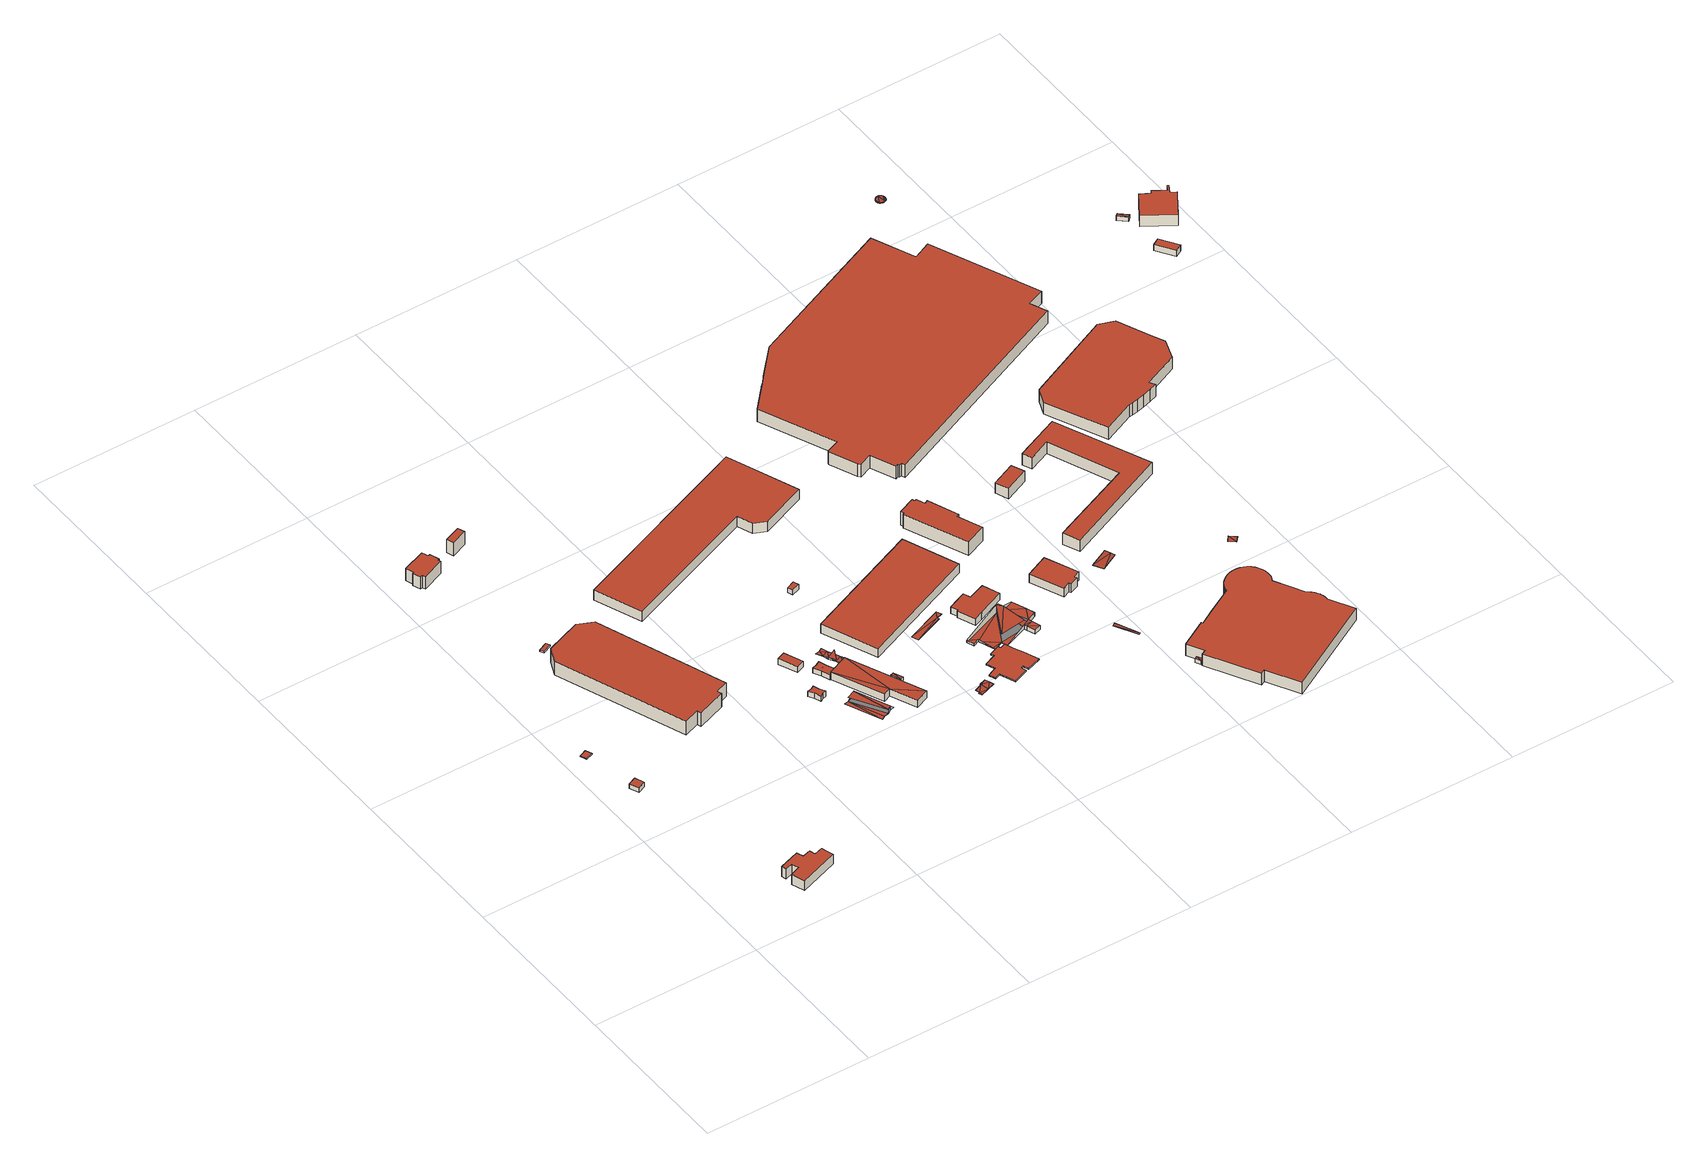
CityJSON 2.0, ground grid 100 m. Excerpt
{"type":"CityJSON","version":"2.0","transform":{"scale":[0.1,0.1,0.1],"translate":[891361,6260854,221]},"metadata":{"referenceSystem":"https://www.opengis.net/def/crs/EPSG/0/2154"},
"CityObjects":{
"building1":{"type":"Building","attributes":{"class":"Building"},"children":["building1-1"]},
"building1-1":{"type":"BuildingPart","parents":["building1"],"geometry":[{"type":"Solid","lod":"2.2","boundaries":[[[[0,1,2,3]],[[4,5,6,7]],[[7,6,2,3]],[[6,5,1,2]],[[5,4,0,1]],[[4,7,3,0]]]],"semantics":{"surfaces":[{"type":"GroundSurface"},{"type":"RoofSurface"},{"type":"WallSurface","on_footprint_edge":true}],"values":[[0,1,2,2,2,2]]}}]},
"building2":{"type":"Building","attributes":{"class":"Building"},"children":["building2-1"]},
"building2-1":{"type":"BuildingPart","parents":["building2"],"geometry":[{"type":"Solid","lod":"2.2","boundaries":[[[[8,9,10,11,12]],[[13,14,15,16,17]],[[17,16,11,12]],[[16,15,10,11]],[[15,14,9,10]],[[14,13,8,9]],[[13,17,12,8]]]],"semantics":{"surfaces":[{"type":"GroundSurface"},{"type":"RoofSurface"},{"type":"WallSurface","on_footprint_edge":true}],"values":[[0,1,2,2,2,2,2]]}}]},
"building3":{"type":"Building","attributes":{"class":"Building"},"children":["building3-1"]},
"building3-1":{"type":"BuildingPart","parents":["building3"],"geometry":[{"type":"Solid","lod":"2.2","boundaries":[[[[18,19,20,21,22,23,24,25,26,27,28,29,30]],[[31,32,33,34,35,36,37,38,39,40,41,42,43]],[[43,42,29,30]],[[42,41,28,29]],[[41,40,27,28]],[[40,39,26,27]],[[39,38,25,26]],[[38,37,24,25]],[[37,36,23,24]],[[36,35,22,23]],[[35,34,21,22]],[[34,33,20,21]],[[33,32,19,20]],[[32,31,18,19]],[[31,43,30,18]]]],"semantics":{"surfaces":[{"type":"GroundSurface"},{"type":"RoofSurface"},{"type":"WallSurface","on_footprint_edge":true}],"values":[[0,1,2,2,2,2,2,2,2,2,2,2,2,2,2]]}}]},
"building4":{"type":"Building","attributes":{"class":"Building"},"children":["building4-1"]},
"building4-1":{"type":"BuildingPart","parents":["building4"],"geometry":[{"type":"Solid","lod":"2.2","boundaries":[[[[44,45,46,47,48,49,50,51,52,53,54,55]],[[56,57,58,59,60,61,62,63,64,65,66,67]],[[67,66,54,55]],[[66,65,53,54]],[[65,64,52,53]],[[64,63,51,52]],[[63,62,50,51]],[[62,61,49,50]],[[61,60,48,49]],[[60,59,47,48]],[[59,58,46,47]],[[58,57,45,46]],[[57,56,44,45]],[[56,67,55,44]]]],"semantics":{"surfaces":[{"type":"GroundSurface"},{"type":"RoofSurface"},{"type":"WallSurface","on_footprint_edge":true}],"values":[[0,1,2,2,2,2,2,2,2,2,2,2,2,2]]}}]},
"building5":{"type":"Building","attributes":{"class":"Building"},"children":["building5-1"]},
"building5-1":{"type":"BuildingPart","parents":["building5"],"geometry":[{"type":"Solid","lod":"2.2","boundaries":[[[[68,69,70,71]],[[72,73,74,75]],[[75,74,70,71]],[[74,73,69,70]],[[73,72,68,69]],[[72,75,71,68]]]],"semantics":{"surfaces":[{"type":"GroundSurface"},{"type":"RoofSurface"},{"type":"WallSurface","on_footprint_edge":true}],"values":[[0,1,2,2,2,2]]}}]},
"building6":{"type":"Building","attributes":{"class":"Building"},"children":["building6-1"]},
"building6-1":{"type":"BuildingPart","parents":["building6"],"geometry":[{"type":"Solid","lod":"2.2","boundaries":[[[[76,77,78,79,80,81,82,83,84,85]],[[86,87,88,89,90,91,92,93,94,95]],[[95,94,84,85]],[[94,93,83,84]],[[93,92,82,83]],[[92,91,81,82]],[[91,90,80,81]],[[90,89,79,80]],[[89,88,78,79]],[[88,87,77,78]],[[87,86,76,77]],[[86,95,85,76]]]],"semantics":{"surfaces":[{"type":"GroundSurface"},{"type":"RoofSurface"},{"type":"WallSurface","on_footprint_edge":true}],"values":[[0,1,2,2,2,2,2,2,2,2,2,2]]}}]},
"building7":{"type":"Building","attributes":{"class":"Building"},"children":["building7-1"]},
"building7-1":{"type":"BuildingPart","parents":["building7"],"geometry":[{"type":"Solid","lod":"2.2","boundaries":[[[[96,97,98,99]],[[100,101,102,103]],[[103,102,98,99]],[[102,101,97,98]],[[101,100,96,97]],[[100,103,99,96]]]],"semantics":{"surfaces":[{"type":"GroundSurface"},{"type":"RoofSurface"},{"type":"WallSurface","on_footprint_edge":true}],"values":[[0,1,2,2,2,2]]}}]},
"building8":{"type":"Building","attributes":{"class":"Building"},"children":["building8-1"]},
"building8-1":{"type":"BuildingPart","parents":["building8"],"geometry":[{"type":"Solid","lod":"2.2","boundaries":[[[[104,105,106,107,108,109,110,111]],[[112,113,114,115,116,117,118,119]],[[119,118,110,111]],[[118,117,109,110]],[[117,116,108,109]],[[116,115,107,108]],[[115,114,106,107]],[[114,113,105,106]],[[113,112,104,105]],[[112,119,111,104]]]],"semantics":{"surfaces":[{"type":"GroundSurface"},{"type":"RoofSurface"},{"type":"WallSurface","on_footprint_edge":true}],"values":[[0,1,2,2,2,2,2,2,2,2]]}}]},
"building9":{"type":"Building","attributes":{"class":"Building"},"children":["building9-1"]},
"building9-1":{"type":"BuildingPart","parents":["building9"],"geometry":[{"type":"Solid","lod":"2.2","boundaries":[[[[120,121,122,123]],[[124,125,126,127]],[[127,126,122,123]],[[126,125,121,122]],[[125,124,120,121]],[[124,127,123,120]]]],"semantics":{"surfaces":[{"type":"GroundSurface"},{"type":"RoofSurface"},{"type":"WallSurface","on_footprint_edge":true}],"values":[[0,1,2,2,2,2]]}}]},
"building10":{"type":"Building","attributes":{"class":"Building"},"children":["building10-1"]},
"building10-1":{"type":"BuildingPart","parents":["building10"],"geometry":[{"type":"MultiSurface","lod":"2.2","boundaries":[[[128,129,130]],[[131,129,128]],[[132,130,129]],[[133,134,135]],[[136,129,137]],[[138,139,140]],[[141,137,142]],[[137,141,143]],[[144,145,146,147,148,149,150,151,152,153]],[[141,138,152,153]],[[138,131,151,152]],[[131,128,150,151]],[[128,130,149,150]],[[130,132,148,149]],[[132,129,147,148]],[[129,136,146,147]],[[136,137,145,146]],[[137,143,144,145]],[[143,141,153,144]]],"semantics":{"surfaces":[{"type":"RoofSurface","rf_azimuth":186.91,"rf_slope":0.127},{"type":"RoofSurface","rf_azimuth":208.24,"rf_slope":0.174},{"type":"RoofSurface","rf_azimuth":188.81,"rf_slope":0.148},{"type":"GroundSurface"},{"type":"WallSurface","on_footprint_edge":true}],"values":[0,0,0,1,0,2,0,0,3,4,4,4,4,4,4,4,4,4,4]}}]},
"building11":{"type":"Building","attributes":{"class":"Building"},"children":["building11-1"]},
"building11-1":{"type":"BuildingPart","parents":["building11"],"geometry":[{"type":"MultiSurface","lod":"2.2","boundaries":[[[154,155,156,157,158,159,158,160,161,162]],[[163,164,165,166,167,168,167,169,170,171]],[[171,170,161,162]],[[170,169,160,161]],[[169,167,158,160]],[[167,168,159,158]],[[167,166,157,158]],[[166,165,156,157]],[[165,164,155,156]],[[164,163,154,155]],[[163,171,162,154]]],"semantics":{"surfaces":[{"type":"GroundSurface"},{"type":"RoofSurface"},{"type":"WallSurface","on_footprint_edge":true}],"values":[0,1,2,2,2,2,2,2,2,2,2]}}]},
"building12":{"type":"Building","attributes":{"class":"Building"},"children":["building12-1"]},
"building12-1":{"type":"BuildingPart","parents":["building12"],"geometry":[{"type":"Solid","lod":"2.2","boundaries":[[[[172,173,174]],[[175,176,172]],[[175,172,177]],[[174,177,172]],[[178,162,179,180,181,182]],[[174,173,181,182]],[[173,172,180,181]],[[172,176,179,180]],[[176,175,162,179]],[[175,177,178,162]],[[177,174,182,178]]]],"semantics":{"surfaces":[{"type":"RoofSurface","rf_azimuth":22.88,"rf_slope":1.74},{"type":"GroundSurface"},{"type":"WallSurface","on_footprint_edge":true}],"values":[[0,0,0,0,1,2,2,2,2,2,2]]}}]},
"building13":{"type":"Building","attributes":{"class":"Building"},"children":["building13-1"]},
"building13-1":{"type":"BuildingPart","parents":["building13"],"geometry":[{"type":"MultiSurface","lod":"2.2","boundaries":[[[183,184,185]],[[186,183,187]],[[185,187,183]],[[188,187,185]],[[189,190,191]],[[192,193,194]],[[195,192,196]],[[197,196,194]],[[192,194,196]],[[188,194,193]],[[198,199,200,201,202,203,204,205,206,207,208,209]],[[188,185,208,209]],[[185,184,207,208]],[[184,183,206,207]],[[183,186,205,206]],[[186,187,204,205]],[[187,191,203,204]],[[191,192,202,203]],[[192,195,201,202]],[[195,196,200,201]],[[196,197,199,200]],[[197,194,198,199]],[[194,188,209,198]]],"semantics":{"surfaces":[{"type":"RoofSurface","rf_azimuth":199.41,"rf_slope":1.35},{"type":"RoofSurface","rf_azimuth":206.64,"rf_slope":18.1},{"type":"GroundSurface"},{"type":"WallSurface","on_footprint_edge":true}],"values":[0,0,0,0,1,0,0,0,0,0,2,3,3,3,3,3,3,3,3,3,3,3,3]}}]},
"building14":{"type":"Building","attributes":{"class":"Building"},"children":["building14-1"]},
"building14-1":{"type":"BuildingPart","parents":["building14"],"geometry":[{"type":"Solid","lod":"2.2","boundaries":[[[[210,211,212]],[[213,210,212]],[[214,215,216,217]],[[212,211,216,217]],[[211,210,215,216]],[[210,213,214,215]],[[213,212,217,214]]]],"semantics":{"surfaces":[{"type":"RoofSurface","rf_azimuth":23.73,"rf_slope":4.4},{"type":"GroundSurface"},{"type":"WallSurface","on_footprint_edge":true}],"values":[[0,0,1,2,2,2,2]]}}]},
"building15":{"type":"Building","attributes":{"class":"Building"},"children":["building15-1"]},
"building15-1":{"type":"BuildingPart","parents":["building15"],"geometry":[{"type":"Solid","lod":"2.2","boundaries":[[[[218,219,220,221,222,223,224]],[[225,226,227,228,229,230,231]],[[231,230,223,224]],[[230,229,222,223]],[[229,228,221,222]],[[228,227,220,221]],[[227,226,219,220]],[[226,225,218,219]],[[225,231,224,218]]]],"semantics":{"surfaces":[{"type":"GroundSurface"},{"type":"RoofSurface"},{"type":"WallSurface","on_footprint_edge":true}],"values":[[0,1,2,2,2,2,2,2,2]]}}]},
"building16":{"type":"Building","attributes":{"class":"Building"},"children":["building16-1"]},
"building16-1":{"type":"BuildingPart","parents":["building16"],"geometry":[{"type":"Solid","lod":"2.2","boundaries":[[[[232,233,234,235]],[[236,237,238,239]],[[239,238,234,235]],[[238,237,233,234]],[[237,236,232,233]],[[236,239,235,232]]]],"semantics":{"surfaces":[{"type":"GroundSurface"},{"type":"RoofSurface"},{"type":"WallSurface","on_footprint_edge":true}],"values":[[0,1,2,2,2,2]]}}]},
"building17":{"type":"Building","attributes":{"class":"Building"},"children":["building17-1"]},
"building17-1":{"type":"BuildingPart","parents":["building17"],"geometry":[{"type":"Solid","lod":"2.2","boundaries":[[[[240,241,242]],[[243,240,242]],[[244,243,245]],[[242,245,243]],[[245,242,246]],[[247,248,246]],[[245,246,248]],[[249,246,242]],[[250,251,252,253,254,255,256,257,258,259]],[[249,242,258,259]],[[242,241,257,258]],[[241,240,256,257]],[[240,243,255,256]],[[243,244,254,255]],[[244,245,253,254]],[[245,248,252,253]],[[248,247,251,252]],[[247,246,250,251]],[[246,249,259,250]]]],"semantics":{"surfaces":[{"type":"RoofSurface","rf_azimuth":281.44,"rf_slope":2.01},{"type":"GroundSurface"},{"type":"WallSurface","on_footprint_edge":true}],"values":[[0,0,0,0,0,0,0,0,1,2,2,2,2,2,2,2,2,2,2]]}}]},
"building18":{"type":"Building","attributes":{"class":"Building"},"children":["building18-1"]},
"building18-1":{"type":"BuildingPart","parents":["building18"],"geometry":[{"type":"Solid","lod":"2.2","boundaries":[[[[260,261,262]],[[263,264,260]],[[263,260,265]],[[262,265,260]],[[266,263,267,268,269,270]],[[262,261,269,270]],[[261,260,268,269]],[[260,264,267,268]],[[264,263,267]],[[265,266,263]],[[265,262,270,266]]]],"semantics":{"surfaces":[{"type":"RoofSurface","rf_azimuth":265.64,"rf_slope":1.65},{"type":"GroundSurface"},{"type":"WallSurface","on_footprint_edge":true}],"values":[[0,0,0,0,1,2,2,2,2,2,2]]}}]},
"building19":{"type":"Building","attributes":{"class":"Building"},"children":["building19-1"]},
"building19-1":{"type":"BuildingPart","parents":["building19"],"geometry":[{"type":"Solid","lod":"2.2","boundaries":[[[[271,272,273,274]],[[275,276,277,278]],[[278,277,273,274]],[[277,276,272,273]],[[276,275,271,272]],[[275,278,274,271]]]],"semantics":{"surfaces":[{"type":"GroundSurface"},{"type":"RoofSurface"},{"type":"WallSurface","on_footprint_edge":true}],"values":[[0,1,2,2,2,2]]}}]},
"building20":{"type":"Building","attributes":{"class":"Building"},"children":["building20-1"]},
"building20-1":{"type":"BuildingPart","parents":["building20"],"geometry":[{"type":"Solid","lod":"2.2","boundaries":[[[[279,280,281,282,283,284,285,286,287,288,289,290,291,292,293,294,295,296,297,298]],[[299,300,301,302,303,304,305,306,307,308,309,310,311,312,313,314,315,316,317,318]],[[318,317,297,298]],[[317,316,296,297]],[[316,315,295,296]],[[315,314,294,295]],[[314,313,293,294]],[[313,312,292,293]],[[312,311,291,292]],[[311,310,290,291]],[[310,309,289,290]],[[309,308,288,289]],[[308,307,287,288]],[[307,306,286,287]],[[306,305,285,286]],[[305,304,284,285]],[[304,303,283,284]],[[303,302,282,283]],[[302,301,281,282]],[[301,300,280,281]],[[300,299,279,280]],[[299,318,298,279]]]],"semantics":{"surfaces":[{"type":"GroundSurface"},{"type":"RoofSurface"},{"type":"WallSurface","on_footprint_edge":true}],"values":[[0,1,2,2,2,2,2,2,2,2,2,2,2,2,2,2,2,2,2,2,2,2]]}}]},
"building21":{"type":"Building","attributes":{"class":"Building"},"children":["building21-1"]},
"building21-1":{"type":"BuildingPart","parents":["building21"],"geometry":[{"type":"MultiSurface","lod":"2.2","boundaries":[[[319,320,321]],[[322,323,324]],[[325,326,327]],[[327,326,328]],[[329,330,331]],[[332,331,333]],[[330,333,331]],[[333,334,335]],[[335,336,337]],[[338,337,336]],[[336,335,334]],[[327,328,339]],[[340,341,342]],[[343,344,345]],[[324,345,322]],[[346,347,345]],[[346,345,324]],[[348,349,350,351,352,353,354,355,356,357,358,359,360,361,362,363,364,365,366]],[[321,320,365,366]],[[320,319,364,365]],[[319,326,363,364]],[[326,325,362,363]],[[325,327,361,362]],[[327,329,360,361]],[[329,331,359,360]],[[331,332,358,359]],[[332,333,357,358]],[[333,335,356,357]],[[335,337,355,356]],[[337,338,354,355]],[[338,336,353,354]],[[336,334,352,353]],[[334,343,351,352]],[[343,345,350,351]],[[345,347,349,350]],[[347,346,348,349]],[[346,321,366,348]]],"semantics":{"surfaces":[{"type":"RoofSurface","rf_azimuth":274.25,"rf_slope":2.15},{"type":"RoofSurface","rf_azimuth":224.69,"rf_slope":0.931},{"type":"RoofSurface","rf_azimuth":97.74,"rf_slope":0.858},{"type":"RoofSurface","rf_azimuth":320.59,"rf_slope":1.48},{"type":"GroundSurface"},{"type":"WallSurface","on_footprint_edge":true}],"values":[0,1,2,2,3,3,3,3,3,3,3,2,0,1,1,1,1,4,5,5,5,5,5,5,5,5,5,5,5,5,5,5,5,5,5,5,5]}}]},
"building22":{"type":"Building","attributes":{"class":"Building"},"children":["building22-1"]},
"building22-1":{"type":"BuildingPart","parents":["building22"],"geometry":[{"type":"Solid","lod":"2.2","boundaries":[[[[367,368,369,370,371,372,373,374,375,376,377]],[[378,379,380,381,382,383,384,385,386,387,388]],[[388,387,376,377]],[[387,386,375,376]],[[386,385,374,375]],[[385,384,373,374]],[[384,383,372,373]],[[383,382,371,372]],[[382,381,370,371]],[[381,380,369,370]],[[380,379,368,369]],[[379,378,367,368]],[[378,388,377,367]]]],"semantics":{"surfaces":[{"type":"GroundSurface"},{"type":"RoofSurface"},{"type":"WallSurface","on_footprint_edge":true}],"values":[[0,1,2,2,2,2,2,2,2,2,2,2,2]]}}]},
"building23":{"type":"Building","attributes":{"class":"Building"},"children":["building23-1"]},
"building23-1":{"type":"BuildingPart","parents":["building23"],"geometry":[{"type":"Solid","lod":"2.2","boundaries":[[[[389,390,391,392,393,394,395,396,397,398,399,400]],[[401,402,403,404,405,406,407,408,409,410,411,412]],[[412,411,399,400]],[[411,410,398,399]],[[410,409,397,398]],[[409,408,396,397]],[[408,407,395,396]],[[407,406,394,395]],[[406,405,393,394]],[[405,404,392,393]],[[404,403,391,392]],[[403,402,390,391]],[[402,401,389,390]],[[401,412,400,389]]]],"semantics":{"surfaces":[{"type":"GroundSurface"},{"type":"RoofSurface"},{"type":"WallSurface","on_footprint_edge":true}],"values":[[0,1,2,2,2,2,2,2,2,2,2,2,2,2]]}}]},
"building24":{"type":"Building","attributes":{"class":"Building"},"children":["building24-1"]},
"building24-1":{"type":"BuildingPart","parents":["building24"],"geometry":[{"type":"Solid","lod":"2.2","boundaries":[[[[413,414,415]],[[416,413,415]],[[416,413,417,418]],[[415,414,417,418]],[[414,413,417]],[[415,418,416]]]],"semantics":{"surfaces":[{"type":"RoofSurface","rf_azimuth":277.16,"rf_slope":2.32},{"type":"GroundSurface"},{"type":"WallSurface","on_footprint_edge":true}],"values":[[0,0,1,2,2,2]]}}]},
"building25":{"type":"Building","attributes":{"class":"Building"},"children":["building25-1"]},
"building25-1":{"type":"BuildingPart","parents":["building25"],"geometry":[{"type":"Solid","lod":"2.2","boundaries":[[[[419,420,421,422,423,424,425,426]],[[427,428,429,430,431,432,433,434]],[[434,433,425,426]],[[433,432,424,425]],[[432,431,423,424]],[[431,430,422,423]],[[430,429,421,422]],[[429,428,420,421]],[[428,427,419,420]],[[427,434,426,419]]]],"semantics":{"surfaces":[{"type":"GroundSurface"},{"type":"RoofSurface"},{"type":"WallSurface","on_footprint_edge":true}],"values":[[0,1,2,2,2,2,2,2,2,2]]}}]},
"building26":{"type":"Building","attributes":{"class":"Building"},"children":["building26-1"]},
"building26-1":{"type":"BuildingPart","parents":["building26"],"geometry":[{"type":"Solid","lod":"2.2","boundaries":[[[[435,436,437]],[[438,437,436]],[[439,440,441,442]],[[438,436,441,442]],[[436,435,440,441]],[[435,437,439,440]],[[437,438,442,439]]]],"semantics":{"surfaces":[{"type":"RoofSurface","rf_azimuth":287.35,"rf_slope":2.29},{"type":"GroundSurface"},{"type":"WallSurface","on_footprint_edge":true}],"values":[[0,0,1,2,2,2,2]]}}]},
"building27":{"type":"Building","attributes":{"class":"Building"},"children":["building27-1"]},
"building27-1":{"type":"BuildingPart","parents":["building27"],"geometry":[{"type":"Solid","lod":"2.2","boundaries":[[[[443,444,445]],[[446,445,444]],[[447,445,446]],[[448,449,450,446,451]],[[447,446,451]],[[444,450,446]],[[444,443,449,450]],[[443,445,448,449]],[[445,447,451,448]]]],"semantics":{"surfaces":[{"type":"RoofSurface","rf_azimuth":289.12,"rf_slope":3.52},{"type":"GroundSurface"},{"type":"WallSurface","on_footprint_edge":true}],"values":[[0,0,0,1,2,2,2,2,2]]}}]},
"building28":{"type":"Building","attributes":{"class":"Building"},"children":["building28-1"]},
"building28-1":{"type":"BuildingPart","parents":["building28"],"geometry":[{"type":"Solid","lod":"2.2","boundaries":[[[[452,453,454,455]],[[456,457,458,459]],[[459,458,454,455]],[[458,457,453,454]],[[457,456,452,453]],[[456,459,455,452]]]],"semantics":{"surfaces":[{"type":"GroundSurface"},{"type":"RoofSurface"},{"type":"WallSurface","on_footprint_edge":true}],"values":[[0,1,2,2,2,2]]}}]},
"building29":{"type":"Building","attributes":{"class":"Building"},"children":["building29-1"]},
"building29-1":{"type":"BuildingPart","parents":["building29"],"geometry":[{"type":"Solid","lod":"2.2","boundaries":[[[[460,461,462,463,464,465,466,467,468,469,470,471,472,473,474,475,476,477,478,479,480,481,482,483,484,485,486,487,488,489,490,491,492,493,494,495,496,497,498,499,500,501,502,503]],[[504,505,506,507,508,509,510,511,512,513,514,515,516,517,518,519,520,521,522,523,524,525,526,527,528,529,530,531,532,533,534,535,536,537,538,539,540,541,542,543,544,545,546,547]],[[547,546,502,503]],[[546,545,501,502]],[[545,544,500,501]],[[544,543,499,500]],[[543,542,498,499]],[[542,541,497,498]],[[541,540,496,497]],[[540,539,495,496]],[[539,538,494,495]],[[538,537,493,494]],[[537,536,492,493]],[[536,535,491,492]],[[535,534,490,491]],[[534,533,489,490]],[[533,532,488,489]],[[532,531,487,488]],[[531,530,486,487]],[[530,529,485,486]],[[529,528,484,485]],[[528,527,483,484]],[[527,526,482,483]],[[526,525,481,482]],[[525,524,480,481]],[[524,523,479,480]],[[523,522,478,479]],[[522,521,477,478]],[[521,520,476,477]],[[520,519,475,476]],[[519,518,474,475]],[[518,517,473,474]],[[517,516,472,473]],[[516,515,471,472]],[[515,514,470,471]],[[514,513,469,470]],[[513,512,468,469]],[[512,511,467,468]],[[511,510,466,467]],[[510,509,465,466]],[[509,508,464,465]],[[508,507,463,464]],[[507,506,462,463]],[[506,505,461,462]],[[505,504,460,461]],[[504,547,503,460]]]],"semantics":{"surfaces":[{"type":"GroundSurface"},{"type":"RoofSurface"},{"type":"WallSurface","on_footprint_edge":true}],"values":[[0,1,2,2,2,2,2,2,2,2,2,2,2,2,2,2,2,2,2,2,2,2,2,2,2,2,2,2,2,2,2,2,2,2,2,2,2,2,2,2,2,2,2,2,2,2]]}}]},
"building30":{"type":"Building","attributes":{"class":"Building"},"children":["building30-1"]},
"building30-1":{"type":"BuildingPart","parents":["building30"],"geometry":[{"type":"Solid","lod":"2.2","boundaries":[[[[548,549,550,551,552,553,554,555]],[[556,557,558,559,560,561,562,563]],[[563,562,554,555]],[[562,561,553,554]],[[561,560,552,553]],[[560,559,551,552]],[[559,558,550,551]],[[558,557,549,550]],[[557,556,548,549]],[[556,563,555,548]]]],"semantics":{"surfaces":[{"type":"GroundSurface"},{"type":"RoofSurface"},{"type":"WallSurface","on_footprint_edge":true}],"values":[[0,1,2,2,2,2,2,2,2,2]]}}]},
"building31":{"type":"Building","attributes":{"class":"Building"},"children":["building31-1"]},
"building31-1":{"type":"BuildingPart","parents":["building31"],"geometry":[{"type":"Solid","lod":"2.2","boundaries":[[[[564,565,566,567,568,569,570,571,572,573,574,575,576,577,578,579,580,581,582,583,584,585,586]],[[587,588,589,590,591,592,593,594,595,596,597,598,599,600,601,602,603,604,605,606,607,608,609]],[[609,608,585,586]],[[608,607,584,585]],[[607,606,583,584]],[[606,605,582,583]],[[605,604,581,582]],[[604,603,580,581]],[[603,602,579,580]],[[602,601,578,579]],[[601,600,577,578]],[[600,599,576,577]],[[599,598,575,576]],[[598,597,574,575]],[[597,596,573,574]],[[596,595,572,573]],[[595,594,571,572]],[[594,593,570,571]],[[593,592,569,570]],[[592,591,568,569]],[[591,590,567,568]],[[590,589,566,567]],[[589,588,565,566]],[[588,587,564,565]],[[587,609,586,564]]]],"semantics":{"surfaces":[{"type":"GroundSurface"},{"type":"RoofSurface"},{"type":"WallSurface","on_footprint_edge":true}],"values":[[0,1,2,2,2,2,2,2,2,2,2,2,2,2,2,2,2,2,2,2,2,2,2,2,2]]}}]},
"building32":{"type":"Building","attributes":{"class":"Building"},"children":["building32-1"]},
"building32-1":{"type":"BuildingPart","parents":["building32"],"geometry":[{"type":"Solid","lod":"2.2","boundaries":[[[[610,611,612]],[[613,612,611]],[[614,610,615,616]],[[613,611,615,616]],[[611,610,615]],[[612,614,610]],[[612,613,616,614]]]],"semantics":{"surfaces":[{"type":"RoofSurface","rf_azimuth":242.21,"rf_slope":6.3},{"type":"GroundSurface"},{"type":"WallSurface","on_footprint_edge":true}],"values":[[0,0,1,2,2,2,2]]}}]},
"building33":{"type":"Building","attributes":{"class":"Building"},"children":["building33-1"]},
"building33-1":{"type":"BuildingPart","parents":["building33"],"geometry":[{"type":"Solid","lod":"2.2","boundaries":[[[[617,618,619,620,621,622,623,624,625,626,627,628,629,630,631]],[[632,633,634,635,636,637,638,639,640,641,642,643,644,645,646]],[[646,645,630,631]],[[645,644,629,630]],[[644,643,628,629]],[[643,642,627,628]],[[642,641,626,627]],[[641,640,625,626]],[[640,639,624,625]],[[639,638,623,624]],[[638,637,622,623]],[[637,636,621,622]],[[636,635,620,621]],[[635,634,619,620]],[[634,633,618,619]],[[633,632,617,618]],[[632,646,631,617]]]],"semantics":{"surfaces":[{"type":"GroundSurface"},{"type":"RoofSurface"},{"type":"WallSurface","on_footprint_edge":true}],"values":[[0,1,2,2,2,2,2,2,2,2,2,2,2,2,2,2,2]]}}]},
"building34":{"type":"Building","attributes":{"class":"Building"},"children":["building34-1"]},
"building34-1":{"type":"BuildingPart","parents":["building34"],"geometry":[{"type":"Solid","lod":"2.2","boundaries":[[[[647,648,649]],[[650,647,649]],[[651,650,649]],[[652,651,653]],[[649,653,651]],[[654,653,655]],[[656,654,655]],[[655,653,657]],[[658,655,657]],[[649,657,653]],[[659,657,660]],[[661,660,662]],[[663,660,661]],[[657,662,660]],[[662,657,664]],[[665,662,664]],[[649,664,657]],[[666,664,667]],[[668,667,669]],[[664,669,667]],[[670,671,672]],[[673,669,671]],[[669,672,671]],[[664,672,669]],[[674,675,676]],[[677,672,675]],[[672,676,675]],[[678,675,674]],[[664,676,672]],[[676,664,679]],[[680,676,679]],[[681,679,682]],[[683,679,684]],[[684,679,685]],[[685,679,686]],[[686,679,681]],[[687,686,681]],[[682,679,688]],[[689,681,682]],[[688,679,690]],[[691,682,692]],[[692,682,693]],[[693,682,688]],[[694,693,688]],[[664,690,679]],[[695,688,696]],[[697,696,690]],[[698,696,699]],[[699,696,700]],[[700,696,697]],[[688,690,696]],[[701,697,702]],[[702,697,703]],[[703,697,704]],[[704,690,705]],[[706,705,690]],[[697,690,704]],[[649,690,664]],[[707,690,708]],[[709,708,710]],[[690,710,708]],[[710,690,711]],[[712,710,711]],[[711,690,713]],[[714,711,715]],[[715,711,713]],[[649,713,690]],[[716,713,649]],[[717,716,649]],[[718,717,649]],[[719,720,721,722,723,724,725,726,727,728,729,730,731,732,733,734,735,736,737,738,739,740,741,742,743,744,745,746,747,748,749,750,751,752,753,754,755,756,757,758,759,760,761,675,677,672,670,671,673,669,668,667,666,664,665,662,661,663,762,763,764,765,766,767,768,769,770,771,772,773,774,775]],[[649,648,774,775]],[[648,647,773,774]],[[647,650,772,773]],[[650,651,771,772]],[[651,652,770,771]],[[652,653,769,770]],[[653,654,768,769]],[[654,656,767,768]],[[656,655,766,767]],[[655,658,765,766]],[[658,657,764,765]],[[657,659,763,764]],[[659,660,762,763]],[[660,663,762]],[[678,761,675]],[[678,674,760,761]],[[674,676,759,760]],[[676,680,758,759]],[[680,679,757,758]],[[679,683,756,757]],[[683,684,755,756]],[[684,685,754,755]],[[685,686,753,754]],[[686,687,752,753]],[[687,681,751,752]],[[681,689,750,751]],[[689,682,749,750]],[[682,691,748,749]],[[691,692,747,748]],[[692,693,746,747]],[[693,694,745,746]],[[694,688,744,745]],[[688,695,743,744]],[[695,696,742,743]],[[696,698,741,742]],[[698,699,740,741]],[[699,700,739,740]],[[700,697,738,739]],[[697,701,737,738]],[[701,702,736,737]],[[702,703,735,736]],[[703,704,734,735]],[[704,705,733,734]],[[705,706,732,733]],[[706,690,731,732]],[[690,707,730,731]],[[707,708,729,730]],[[708,709,728,729]],[[709,710,727,728]],[[710,712,726,727]],[[712,711,725,726]],[[711,714,724,725]],[[714,715,723,724]],[[715,713,722,723]],[[713,716,721,722]],[[716,717,720,721]],[[717,718,719,720]],[[718,649,775,719]]]],"semantics":{"surfaces":[{"type":"RoofSurface","rf_azimuth":279.6,"rf_slope":2.71},{"type":"GroundSurface"},{"type":"WallSurface","on_footprint_edge":true}],"values":[[0,0,0,0,0,0,0,0,0,0,0,0,0,0,0,0,0,0,0,0,0,0,0,0,0,0,0,0,0,0,0,0,0,0,0,0,0,0,0,0,0,0,0,0,0,0,0,0,0,0,0,0,0,0,0,0,0,0,0,0,0,0,0,0,0,0,0,0,0,0,1,2,2,2,2,2,2,2,2,2,2,2,2,2,2,2,2,2,2,2,2,2,2,2,2,2,2,2,2,2,2,2,2,2,2,2,2,2,2,2,2,2,2,2,2,2,2,2,2,2,2,2,2,2,2,2,2,2,2]]}}]},
"building35":{"type":"Building","attributes":{"class":"Building"},"children":["building35-1"]},
"building35-1":{"type":"BuildingPart","parents":["building35"],"geometry":[{"type":"Solid","lod":"2.2","boundaries":[[[[776,777,778,779]],[[780,781,782,783]],[[783,782,778,779]],[[782,781,777,778]],[[781,780,776,777]],[[780,783,779,776]]]],"semantics":{"surfaces":[{"type":"GroundSurface"},{"type":"RoofSurface"},{"type":"WallSurface","on_footprint_edge":true}],"values":[[0,1,2,2,2,2]]}}]},
"building36":{"type":"Building","attributes":{"class":"Building"},"children":["building36-1"]},
"building36-1":{"type":"BuildingPart","parents":["building36"],"geometry":[{"type":"Solid","lod":"2.2","boundaries":[[[[784,785,786]],[[787,784,786]],[[788,789,790,791]],[[786,785,790,791]],[[785,784,789,790]],[[784,787,788,789]],[[787,786,791,788]]]],"semantics":{"surfaces":[{"type":"RoofSurface","rf_azimuth":46.26,"rf_slope":9.72},{"type":"GroundSurface"},{"type":"WallSurface","on_footprint_edge":true}],"values":[[0,0,1,2,2,2,2]]}}]},
"building37":{"type":"Building","attributes":{"class":"Building"},"children":["building37-1"]},
"building37-1":{"type":"BuildingPart","parents":["building37"],"geometry":[{"type":"Solid","lod":"2.2","boundaries":[[[[792,793,794,795,796,797,798,799,800,801,802]],[[803,804,805,806,807,808,809,810,811,812,813]],[[813,812,801,802]],[[812,811,800,801]],[[811,810,799,800]],[[810,809,798,799]],[[809,808,797,798]],[[808,807,796,797]],[[807,806,795,796]],[[806,805,794,795]],[[805,804,793,794]],[[804,803,792,793]],[[803,813,802,792]]]],"semantics":{"surfaces":[{"type":"GroundSurface"},{"type":"RoofSurface"},{"type":"WallSurface","on_footprint_edge":true}],"values":[[0,1,2,2,2,2,2,2,2,2,2,2,2]]}}]}
},
"vertices":[
[218,1306,48],[195,1360,48],[148,1340,48],[171,1286,48],[218,1306,80],[195,1360,80],[148,1340,80],[171,1286,80],
[123,1697,50],[92,1684,50],[80,1679,50],[95,1642,50],[139,1658,50],[123,1697,56],[92,1684,56],[80,1679,56],[95,1642,56],[139,1658,56],
[691,301,18],[678,339,18],[668,374,18],[616,357,18],[606,392,18],[557,378,18],[543,417,18],[421,375,18],[431,347,18],[474,361,18],[489,320,18],[429,297,18],[457,219,18],[691,301,85],[678,339,85],[668,374,85],[616,357,85],[606,392,85],[557,378,85],[543,417,85],[421,375,85],[431,347,85],[474,361,85],[489,320,85],[429,297,85],[457,219,85],
[48,3012,230],[180,3064,230],[173,3080,230],[182,3084,230],[163,3139,230],[152,3135,230],[137,3174,230],[2,3122,230],[17,3075,230],[10,3072,230],[28,3026,230],[39,3030,230],[48,3012,313],[180,3064,313],[173,3080,313],[182,3084,313],[163,3139,313],[152,3135,313],[137,3174,313],[2,3122,313],[17,3075,313],[10,3072,313],[28,3026,313],[39,3030,313],
[430,2489,37],[377,2466,37],[388,2442,37],[442,2466,37],[430,2489,47],[377,2466,47],[388,2442,47],[442,2466,47],
[626,1517,36],[718,1552,36],[726,1528,36],[895,1590,36],[886,1616,36],[960,1642,36],[678,2404,36],[586,2446,36],[376,2367,36],[336,2276,36],[626,1517,129],[718,1552,129],[726,1528,129],[895,1590,129],[886,1616,129],[960,1642,129],[678,2404,129],[586,2446,129],[376,2367,129],[336,2276,129],
[392,3220,227],[297,3182,227],[312,3140,227],[407,3180,227],[392,3220,314],[297,3182,314],[312,3140,314],[407,3180,314],
[1386,1366,22],[1367,1397,22],[1354,1433,22],[1334,1421,22],[1310,1416,22],[1331,1384,22],[1343,1346,22],[1362,1358,22],[1386,1366,59],[1367,1397,59],[1354,1433,59],[1334,1421,59],[1310,1416,59],[1331,1384,59],[1343,1346,59],[1362,1358,59],
[1416,1608,28],[1369,1718,28],[1322,1699,28],[1368,1590,28],[1416,1608,67],[1369,1718,67],[1322,1699,67],[1368,1590,67],
[1546,1069,22],[1458,1270,22],[1524,1056,22],[1571,1076,22],[1433,1263,22],[1458,1270,49],[1571,1076,50],[1506,1291,50],[1480,1284,22],[1506,1291,22],[1594,1089,55],[1506,1291,54],[1571,1076,55],[1622,1099,22],[1594,1089,22],[1532,1305,22],[1532,1305,21],[1506,1291,21],[1480,1284,21],[1458,1270,21],[1433,1263,21],[1524,1056,21],[1546,1069,21],[1571,1076,21],[1594,1089,21],[1622,1099,21],
[1524,1477,22],[1501,1524,22],[1485,1571,22],[1460,1556,22],[1434,1550,22],[1476,1521,22],[1458,1505,22],[1475,1456,22],[1481,1457,22],[1524,1477,57],[1501,1524,57],[1485,1571,57],[1460,1556,57],[1434,1550,57],[1476,1521,57],[1458,1505,57],[1475,1456,57],[1481,1457,57],
[1654,1182,71],[1721,1028,71],[1801,1063,69],[1481,1457,73],[1611,1163,73],[1604,1512,69],[1604,1512,22],[1611,1163,22],[1654,1182,22],[1721,1028,22],[1801,1063,22],
[1611,1527,23],[1636,1535,24],[1619,1568,24],[1591,1517,23],[1581,1553,23],[1605,1604,24],[1581,1553,37],[1605,1604,51],[1560,1588,35],[1550,1622,23],[1560,1588,23],[1586,1638,24],[1529,1659,23],[1554,1665,23],[1574,1676,24],[1586,1638,22],[1574,1676,22],[1554,1665,22],[1529,1659,22],[1550,1622,22],[1560,1588,22],[1581,1553,22],[1591,1517,22],[1611,1527,22],[1636,1535,22],[1619,1568,22],[1605,1604,22],
[1751,1290,50],[1731,1281,52],[1753,1226,52],[1776,1235,50],[1776,1235,25],[1751,1290,25],[1731,1281,25],[1753,1226,25],
[2099,2625,71],[1936,3043,71],[803,2598,71],[914,2322,71],[1722,2639,71],[1757,2550,71],[1829,2519,71],[2099,2625,140],[1936,3043,140],[803,2598,140],[914,2322,140],[1722,2639,140],[1757,2550,140],[1829,2519,140],
[1707,2118,52],[1658,2097,52],[1669,2067,52],[1719,2085,52],[1707,2118,85],[1658,2097,85],[1669,2067,85],[1719,2085,85],
[2110,990,40],[2073,975,40],[2075,969,40],[2122,961,39],[2130,939,38],[2090,922,38],[2037,927,38],[2028,923,38],[2037,905,38],[2030,952,39],[2037,927,37],[2028,923,37],[2037,905,37],[2090,922,37],[2130,939,37],[2122,961,37],[2110,990,37],[2073,975,37],[2075,969,37],[2030,952,37],
[2177,1507,46],[2212,1520,46],[2199,1549,47],[2008,1428,43],[2182,1496,46],[1990,1467,44],[1990,1467,43],[2182,1496,43],[2177,1507,43],[2212,1520,43],[2199,1549,43],
[2466,1727,45],[2337,2048,45],[1626,1756,45],[1760,1433,45],[2466,1727,104],[2337,2048,104],[1626,1756,104],[1760,1433,104],
[2211,939,37],[2231,888,37],[2324,924,37],[2312,954,37],[2330,961,37],[2341,927,37],[2426,958,37],[2391,1048,37],[2365,1103,37],[2353,1133,37],[2346,1151,37],[2315,1138,37],[2309,1154,37],[2246,1129,37],[2254,1109,37],[2184,1081,37],[2204,1028,37],[2149,1004,37],[2163,966,37],[2197,980,37],[2211,939,44],[2231,888,44],[2324,924,44],[2312,954,44],[2330,961,44],[2341,927,44],[2426,958,44],[2391,1048,44],[2365,1103,44],[2353,1133,44],[2346,1151,44],[2315,1138,44],[2309,1154,44],[2246,1129,44],[2254,1109,44],[2184,1081,44],[2204,1028,44],[2149,1004,44],[2163,966,44],[2197,980,44],
[2196,1272,58],[2211,1229,57],[2247,1244,57],[2443,1365,49],[2196,1272,45],[2247,1244,45],[2457,1365,103],[2443,1365,103],[2468,1338,104],[2340,1167,106],[2539,1366,74],[2468,1338,75],[2574,1284,72],[2592,1236,71],[2537,1209,72],[2495,1188,72],[2543,1188,71],[2502,1172,72],[2560,1140,70],[2519,1125,71],[2495,1188,106],[2468,1338,60],[2495,1188,54],[2537,1209,55],[2353,1133,45],[2495,1188,48],[2340,1167,46],[2281,1159,45],[2286,1145,45],[2281,1159,43],[2286,1145,43],[2340,1167,43],[2353,1133,43],[2495,1188,43],[2502,1172,43],[2519,1125,43],[2560,1140,43],[2543,1188,43],[2537,1209,43],[2592,1236,43],[2574,1284,43],[2539,1366,43],[2468,1338,43],[2457,1365,43],[2443,1365,43],[2196,1272,43],[2211,1229,43],[2247,1244,43],
[2379,1501,44],[2363,1543,44],[2311,1521,44],[2255,1498,44],[2271,1457,44],[2264,1454,44],[2306,1350,44],[2359,1371,44],[2518,1438,44],[2478,1538,44],[2427,1520,44],[2379,1501,90],[2363,1543,90],[2311,1521,90],[2255,1498,90],[2271,1457,90],[2264,1454,90],[2306,1350,90],[2359,1371,90],[2518,1438,90],[2478,1538,90],[2427,1520,90],
[2544,2223,47],[2533,2219,47],[2527,2234,47],[2427,2193,47],[2434,2173,47],[2425,2167,47],[2580,1804,47],[2703,1855,47],[2642,1997,47],[2658,2005,47],[2586,2183,47],[2566,2173,47],[2544,2223,140],[2533,2219,140],[2527,2234,140],[2427,2193,140],[2434,2173,140],[2425,2167,140],[2580,1804,140],[2703,1855,140],[2642,1997,140],[2658,2005,140],[2586,2183,140],[2566,2173,140],
[2977,846,22],[2907,975,28],[2893,967,27],[2963,838,22],[2907,975,22],[2893,967,22],
[2931,1327,47],[2847,1517,47],[2715,1459,47],[2798,1268,47],[2841,1287,47],[2847,1274,47],[2898,1295,47],[2890,1309,47],[2931,1327,107],[2847,1517,107],[2715,1459,107],[2798,1268,107],[2841,1287,107],[2847,1274,107],[2898,1295,107],[2890,1309,107],
[3085,514,34],[3103,483,32],[3103,524,34],[3121,493,32],[3103,524,9],[3085,514,9],[3103,483,9],[3121,493,9],
[3160,1428,60],[3050,1374,59],[3177,1396,58],[3081,1319,55],[3189,1372,56],[3177,1396,55],[3160,1428,55],[3050,1374,55],[3189,1372,55],
[3075,2139,90],[2934,2078,90],[2966,2002,90],[3108,2065,90],[3075,2139,161],[2934,2078,161],[2966,2002,161],[3108,2065,161],
[3130,488,8],[3103,474,8],[3265,179,8],[3293,194,8],[3396,5,8],[3944,309,8],[3865,453,8],[3864,463,8],[3864,474,8],[3861,486,8],[3859,495,8],[3855,505,8],[3849,516,8],[3840,529,8],[3829,541,8],[3818,552,8],[3806,560,8],[3713,728,8],[3721,742,8],[3727,755,8],[3729,770,8],[3729,790,8],[3726,808,8],[3721,828,8],[3714,842,8],[3701,861,8],[3686,876,8],[3669,888,8],[3654,897,8],[3635,903,8],[3616,906,8],[3594,906,8],[3574,903,8],[3553,896,8],[3535,886,8],[3517,872,8],[3503,857,8],[3491,836,8],[3484,816,8],[3482,800,8],[3331,716,8],[3240,665,8],[3236,673,8],[3077,585,8],[3130,488,87],[3103,474,87],[3265,179,87],[3293,194,87],[3396,5,87],[3944,309,87],[3865,453,87],[3864,463,87],[3864,474,87],[3861,486,87],[3859,495,87],[3855,505,87],[3849,516,87],[3840,529,87],[3829,541,87],[3818,552,87],[3806,560,87],[3713,728,87],[3721,742,87],[3727,755,87],[3729,770,87],[3729,790,87],[3726,808,87],[3721,828,87],[3714,842,87],[3701,861,87],[3686,876,87],[3669,888,87],[3654,897,87],[3635,903,87],[3616,906,87],[3594,906,87],[3574,903,87],[3553,896,87],[3535,886,87],[3517,872,87],[3503,857,87],[3491,836,87],[3484,816,87],[3482,800,87],[3331,716,87],[3240,665,87],[3236,673,87],[3077,585,87],
[3439,2294,85],[3173,2180,85],[3196,2125,85],[3326,2179,85],[3494,1775,85],[2996,1566,85],[3039,1469,85],[3678,1745,85],[3439,2294,162],[3173,2180,162],[3196,2125,162],[3326,2179,162],[3494,1775,162],[2996,1566,162],[3039,1469,162],[3678,1745,162],
[2585,2460,84],[2601,2469,84],[2609,2460,84],[2621,2462,84],[2629,2443,84],[3895,2988,84],[3852,3086,84],[3955,3129,84],[3685,3756,84],[3581,3710,84],[3472,3958,84],[2574,3576,84],[2423,3409,84],[2411,3395,84],[2381,3361,84],[2379,3359,84],[2256,3224,84],[2446,2785,84],[2368,2754,84],[2366,2747,84],[2436,2587,84],[2450,2575,84],[2523,2605,84],[2585,2460,169],[2601,2469,169],[2609,2460,169],[2621,2462,169],[2629,2443,169],[3895,2988,169],[3852,3086,169],[3955,3129,169],[3685,3756,169],[3581,3710,169],[3472,3958,169],[2574,3576,169],[2423,3409,169],[2411,3395,169],[2381,3361,169],[2379,3359,169],[2256,3224,169],[2446,2785,169],[2368,2754,169],[2366,2747,169],[2436,2587,169],[2450,2575,169],[2523,2605,169],
[3736,1158,25],[3772,1128,24],[3760,1187,29],[3797,1156,28],[3760,1187,25],[3772,1128,25],[3797,1156,25],
[4244,2569,49],[4160,2762,49],[4068,2795,49],[3542,2557,49],[3507,2465,49],[3668,2117,49],[3852,2199,49],[3873,2201,49],[3910,2209,49],[3956,2220,49],[4007,2234,49],[4052,2250,49],[4032,2280,49],[4238,2372,49],[4280,2492,49],[4244,2569,131],[4160,2762,131],[4068,2795,131],[3542,2557,131],[3507,2465,131],[3668,2117,131],[3852,2199,131],[3873,2201,131],[3910,2209,131],[3956,2220,131],[4007,2234,131],[4052,2250,131],[4032,2280,131],[4238,2372,131],[4280,2492,131],
[3734,4214,130],[3733,4217,130],[3732,4219,130],[3734,4212,130],[3735,4210,129],[3735,4207,129],[3735,4205,129],[3734,4202,129],[3733,4198,129],[3734,4200,129],[3731,4193,129],[3732,4195,129],[3730,4191,129],[3728,4189,129],[3725,4186,128],[3723,4184,128],[3727,4187,128],[3719,4182,128],[3721,4183,128],[3717,4181,128],[3714,4180,128],[3712,4180,128],[3709,4179,128],[3702,4179,128],[3705,4179,128],[3700,4180,128],[3707,4179,128],[3691,4184,129],[3695,4182,128],[3689,4186,129],[3697,4181,128],[3693,4183,129],[3686,4189,129],[3687,4187,129],[3679,4202,130],[3679,4207,130],[3684,4191,129],[3683,4193,129],[3682,4195,129],[3681,4197,129],[3680,4200,129],[3682,4219,130],[3679,4204,130],[3707,4235,131],[3679,4209,130],[3679,4212,130],[3680,4214,130],[3681,4216,130],[3683,4221,130],[3684,4223,131],[3691,4230,131],[3685,4225,131],[3687,4227,131],[3689,4228,131],[3693,4231,131],[3695,4232,131],[3697,4233,131],[3700,4234,131],[3702,4235,131],[3704,4235,131],[3709,4235,131],[3712,4235,131],[3714,4234,131],[3716,4233,131],[3721,4231,131],[3719,4232,131],[3727,4227,130],[3723,4230,131],[3725,4229,130],[3728,4225,130],[3730,4223,130],[3731,4221,130],[3731,4221,128],[3730,4223,128],[3728,4225,128],[3727,4227,128],[3725,4229,128],[3723,4230,128],[3721,4231,128],[3719,4232,128],[3716,4233,128],[3714,4234,128],[3712,4235,128],[3709,4235,128],[3707,4235,128],[3704,4235,128],[3702,4235,128],[3700,4234,128],[3697,4233,128],[3695,4232,128],[3693,4231,128],[3691,4230,128],[3689,4228,128],[3687,4227,128],[3685,4225,128],[3684,4223,128],[3683,4221,128],[3682,4219,128],[3681,4216,128],[3680,4214,128],[3679,4212,128],[3679,4209,128],[3679,4207,128],[3679,4204,128],[3679,4202,128],[3680,4200,128],[3681,4197,128],[3682,4195,128],[3683,4193,128],[3684,4191,128],[3686,4189,128],[3687,4187,128],[3689,4186,128],[3691,4184,128],[3693,4183,128],[3728,4189,128],[3730,4191,128],[3731,4193,128],[3732,4195,128],[3733,4198,128],[3734,4200,128],[3734,4202,128],[3735,4205,128],[3735,4207,128],[3735,4210,128],[3734,4212,128],[3734,4214,128],[3733,4217,128],[3732,4219,128],
[4765,3053,84],[4695,3157,84],[4655,3132,84],[4724,3029,84],[4765,3053,126],[4695,3157,126],[4655,3132,126],[4724,3029,126],
[4634,3429,129],[4616,3412,134],[4663,3368,134],[4682,3386,129],[4682,3386,105],[4634,3429,105],[4616,3412,105],[4663,3368,105],
[4931,3387,80],[4957,3432,80],[4949,3436,80],[4933,3406,80],[4860,3452,80],[4850,3436,80],[4794,3467,80],[4705,3329,80],[4869,3224,80],[4950,3347,80],[4963,3368,80],[4931,3387,153],[4957,3432,153],[4949,3436,153],[4933,3406,153],[4860,3452,153],[4850,3436,153],[4794,3467,153],[4705,3329,153],[4869,3224,153],[4950,3347,153],[4963,3368,153]
]}
